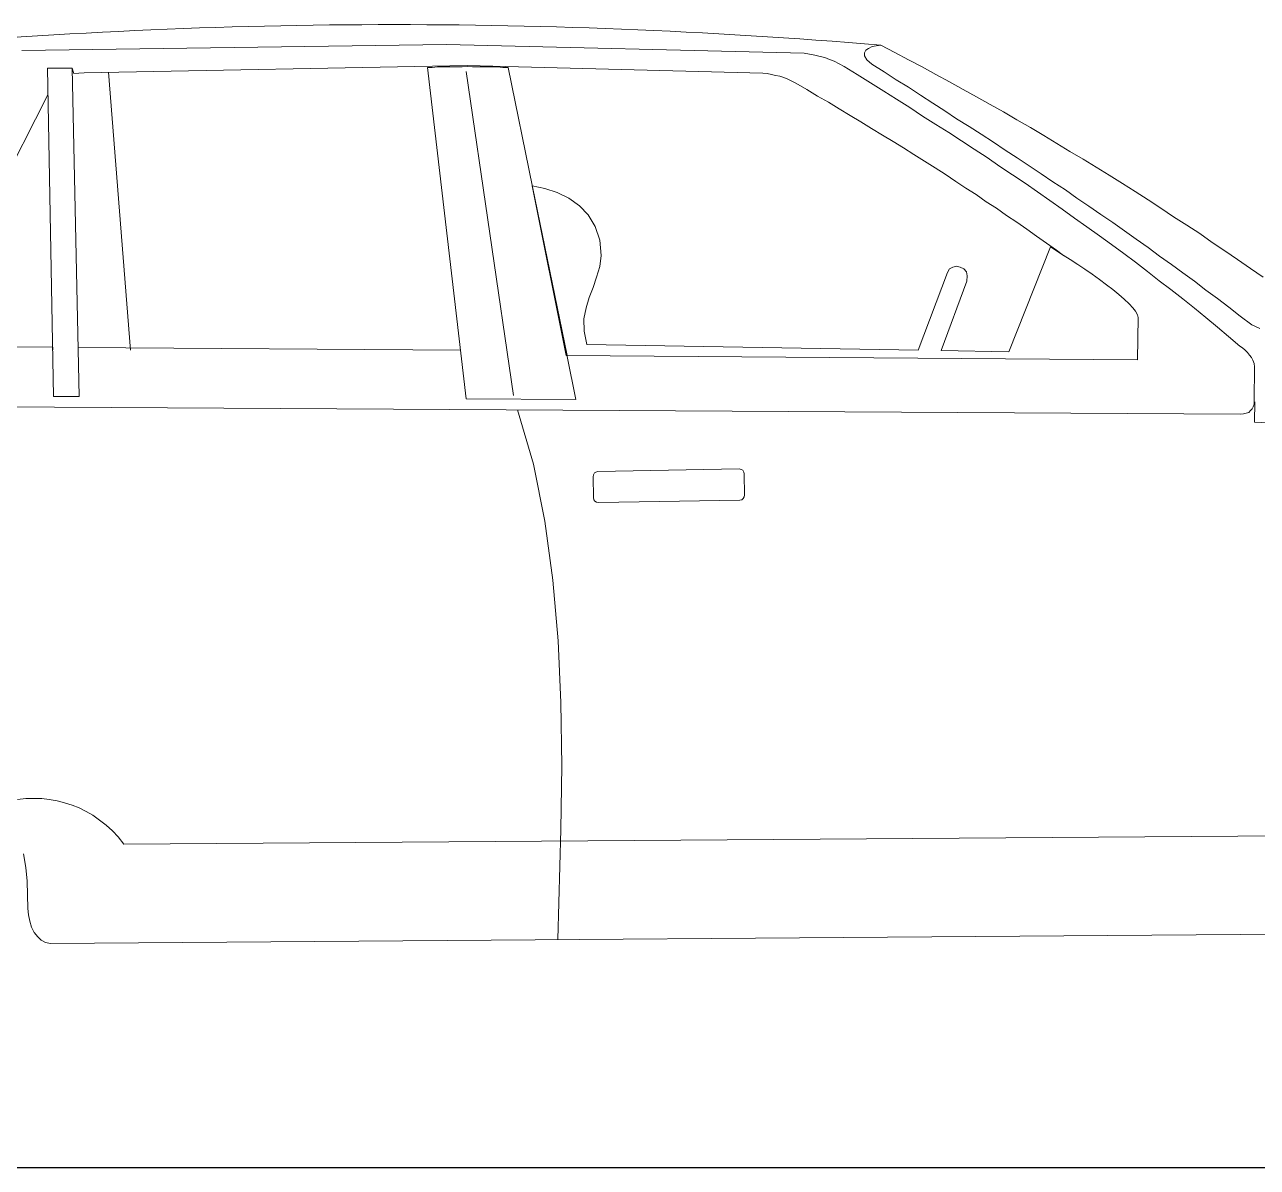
# Model space of a CAD drawing. Header units: metres. Extents: x 29392 to 32022, y 3934 to 33962.
# Drawn here: x 29699.354 to 29701.293, y 4058.189 to 4059.987 of the extents above; entities that cross this region are included whole.
import ezdxf

# ---------------------------------------------------------------- set-up
doc = ezdxf.new("R2010")
doc.units = ezdxf.units.M
doc.layers.add('finiture', color=7, linetype='Continuous', lineweight=20)

msp = doc.modelspace()

# ---------------------------------------------------------------- linework, layer by layer
at = {"transparency": 16777216}
msp.add_line((29696.9638, 4058.1888), (29704.9496, 4058.1888), dxfattribs=at)
at = {"layer": 'finiture', "transparency": 16777216}
for p, q in [((29700.0176, 4059.9554), (29699.3497, 4059.9457)), ((29700.5805, 4059.9415), (29700.0176, 4059.9554)), ((29700.6813, 4059.9491), (29700.6875, 4059.9519)), ((29700.6875, 4059.9519), (29700.6938, 4059.9533)), ((29700.6938, 4059.9533), (29700.7007, 4059.954)), ((29700.7007, 4059.954), (29700.7229, 4059.9429)), ((29700.5888, 4059.9401), (29700.5805, 4059.9415)), ((29700.5971, 4059.9387), (29700.5888, 4059.9401)), ((29700.6055, 4059.9366), (29700.5971, 4059.9387)), ((29700.6131, 4059.9346), (29700.6055, 4059.9366)), ((29700.6201, 4059.9318), (29700.6131, 4059.9346)), ((29700.6277, 4059.929), (29700.6201, 4059.9318)), ((29700.675, 4059.9422), (29700.6771, 4059.9464)), ((29700.675, 4059.9373), (29700.675, 4059.9422)), ((29700.6791, 4059.9311), (29700.675, 4059.9373)), ((29700.6771, 4059.9464), (29700.6813, 4059.9491)), ((29700.7229, 4059.9429), (29700.7445, 4059.9311)), ((29699.4289, 4059.9179), (29699.39, 4059.9179)), ((29699.39, 4059.9179), (29699.3997, 4059.4015)), ((29699.44, 4059.4015), (29699.4289, 4059.9179)), ((29699.4289, 4059.9179), (29699.4317, 4059.9095)), ((29699.4477, 4059.9109), (29700.0502, 4059.922)), ((29699.9877, 4059.9193), (29700.0488, 4059.398)), ((29699.9953, 4059.9193), (29699.9877, 4059.9193)), ((29700.0037, 4059.92), (29699.9953, 4059.9193)), ((29700.0113, 4059.92), (29700.0037, 4059.92)), ((29700.019, 4059.92), (29700.0113, 4059.92)), ((29700.0273, 4059.92), (29700.019, 4059.92)), ((29700.0349, 4059.92), (29700.0273, 4059.92)), ((29700.0426, 4059.92), (29700.0349, 4059.92)), ((29700.0502, 4059.9206), (29700.0426, 4059.92)), ((29700.0488, 4059.913), (29700.1232, 4059.4029)), ((29700.0502, 4059.922), (29700.5152, 4059.9102)), ((29700.0586, 4059.92), (29700.0502, 4059.9206)), ((29700.0662, 4059.92), (29700.0586, 4059.92)), ((29700.0739, 4059.92), (29700.0662, 4059.92)), ((29700.0822, 4059.92), (29700.0739, 4059.92)), ((29700.0905, 4059.92), (29700.0822, 4059.92)), ((29700.0982, 4059.92), (29700.0905, 4059.92)), ((29700.1065, 4059.9193), (29700.0982, 4059.92)), ((29700.1149, 4059.9193), (29700.1065, 4059.9193)), ((29700.1531, 4059.7316), (29700.1149, 4059.9193)), ((29700.6354, 4059.9248), (29700.6277, 4059.929)), ((29700.643, 4059.9206), (29700.6354, 4059.9248)), ((29700.6639, 4059.9081), (29700.643, 4059.9206)), ((29700.6868, 4059.9241), (29700.6791, 4059.9311)), ((29700.7063, 4059.9123), (29700.6868, 4059.9241)), ((29700.725, 4059.8998), (29700.7063, 4059.9123)), ((29700.7445, 4059.9311), (29700.766, 4059.92)), ((29700.766, 4059.92), (29700.7876, 4059.9081)), ((29699.4317, 4059.9095), (29699.4394, 4059.9102)), ((29699.4394, 4059.9102), (29699.4477, 4059.9109)), ((29699.4859, 4059.9116), (29699.5207, 4059.4745)), ((29700.5152, 4059.9102), (29700.5221, 4059.9095)), ((29700.5221, 4059.9095), (29700.529, 4059.9081)), ((29700.529, 4059.9081), (29700.5353, 4059.9067)), ((29700.5353, 4059.9067), (29700.5423, 4059.9054)), ((29700.5423, 4059.9054), (29700.5485, 4059.9033)), ((29700.5485, 4059.9033), (29700.5548, 4059.9005)), ((29700.5548, 4059.9005), (29700.561, 4059.8977)), ((29700.561, 4059.8977), (29700.5673, 4059.8942)), ((29700.5673, 4059.8942), (29700.5847, 4059.8845)), ((29700.6847, 4059.8949), (29700.6639, 4059.9081)), ((29700.7056, 4059.8817), (29700.6847, 4059.8949)), ((29700.7445, 4059.888), (29700.725, 4059.8998)), ((29700.7876, 4059.9081), (29700.8091, 4059.8963)), ((29700.8091, 4059.8963), (29700.8307, 4059.8845)), ((29699.3907, 4059.8762), (29699.2211, 4059.5426)), ((29700.5847, 4059.8845), (29700.6013, 4059.8741)), ((29700.6013, 4059.8741), (29700.6187, 4059.8644)), ((29700.7257, 4059.8692), (29700.7056, 4059.8817)), ((29700.7632, 4059.8755), (29700.7445, 4059.888)), ((29700.7827, 4059.863), (29700.7632, 4059.8755)), ((29700.8307, 4059.8845), (29700.8515, 4059.8727)), ((29700.6187, 4059.8644), (29700.6354, 4059.8539)), ((29700.7466, 4059.856), (29700.7257, 4059.8692)), ((29700.7667, 4059.8428), (29700.7466, 4059.856)), ((29700.8015, 4059.8511), (29700.7827, 4059.863)), ((29700.8515, 4059.8727), (29700.8731, 4059.8609)), ((29700.8731, 4059.8609), (29700.8939, 4059.8491)), ((29700.6354, 4059.8539), (29700.6528, 4059.8435)), ((29700.6528, 4059.8435), (29700.6694, 4059.8338)), ((29700.7876, 4059.8296), (29700.7667, 4059.8428)), ((29700.8202, 4059.8386), (29700.8015, 4059.8511)), ((29700.8397, 4059.8261), (29700.8202, 4059.8386)), ((29700.8939, 4059.8491), (29700.9147, 4059.8366)), ((29700.9147, 4059.8366), (29700.9363, 4059.8248)), ((29700.6694, 4059.8338), (29700.6861, 4059.8234)), ((29700.6861, 4059.8234), (29700.7035, 4059.8129)), ((29700.8077, 4059.8171), (29700.7876, 4059.8296)), ((29700.8279, 4059.8039), (29700.8077, 4059.8171)), ((29700.8585, 4059.8143), (29700.8397, 4059.8261)), ((29700.9363, 4059.8248), (29700.9571, 4059.8122)), ((29700.7035, 4059.8129), (29700.7201, 4059.8025)), ((29700.7201, 4059.8025), (29700.7368, 4059.7928)), ((29700.848, 4059.7907), (29700.8279, 4059.8039)), ((29700.8779, 4059.8018), (29700.8585, 4059.8143)), ((29700.8967, 4059.7893), (29700.8779, 4059.8018)), ((29700.9571, 4059.8122), (29700.978, 4059.7997)), ((29700.978, 4059.7997), (29700.9981, 4059.7872)), ((29700.7368, 4059.7928), (29700.7528, 4059.7824)), ((29700.7528, 4059.7824), (29700.7695, 4059.7719)), ((29700.8682, 4059.7775), (29700.848, 4059.7907)), ((29700.8883, 4059.7636), (29700.8682, 4059.7775)), ((29700.9155, 4059.7768), (29700.8967, 4059.7893)), ((29700.9342, 4059.7643), (29700.9155, 4059.7768)), ((29700.9981, 4059.7872), (29701.019, 4059.7747)), ((29700.7695, 4059.7719), (29700.7862, 4059.7615)), ((29700.7862, 4059.7615), (29700.8022, 4059.7511)), ((29700.9078, 4059.7504), (29700.8883, 4059.7636)), ((29700.953, 4059.7518), (29700.9342, 4059.7643)), ((29701.019, 4059.7747), (29701.0398, 4059.7622)), ((29701.0398, 4059.7622), (29701.06, 4059.7497)), ((29700.8022, 4059.7511), (29700.8189, 4059.74)), ((29700.8189, 4059.74), (29700.8348, 4059.7295)), ((29700.928, 4059.7372), (29700.9078, 4059.7504)), ((29700.9717, 4059.7393), (29700.953, 4059.7518)), ((29700.9912, 4059.7268), (29700.9717, 4059.7393)), ((29701.06, 4059.7497), (29701.0808, 4059.7365)), ((29700.1524, 4059.733), (29700.1725, 4059.7288)), ((29700.2059, 4059.4661), (29700.1524, 4059.733)), ((29700.2073, 4059.4661), (29700.1531, 4059.7316)), ((29700.1725, 4059.7288), (29700.192, 4059.7226)), ((29700.192, 4059.7226), (29700.2101, 4059.7135)), ((29700.8348, 4059.7295), (29700.8508, 4059.7191)), ((29700.8508, 4059.7191), (29700.8668, 4059.708)), ((29700.9474, 4059.7233), (29700.928, 4059.7372)), ((29700.9669, 4059.7101), (29700.9474, 4059.7233)), ((29701.0093, 4059.7135), (29700.9912, 4059.7268)), ((29701.0808, 4059.7365), (29701.101, 4059.724)), ((29701.101, 4059.724), (29701.1212, 4059.7108)), ((29700.2101, 4059.7135), (29700.2267, 4059.7017)), ((29700.2267, 4059.7017), (29700.2407, 4059.6872)), ((29700.8668, 4059.708), (29700.8828, 4059.6976)), ((29700.9863, 4059.6962), (29700.9669, 4059.7101)), ((29701.028, 4059.701), (29701.0093, 4059.7135)), ((29701.0468, 4059.6878), (29701.028, 4059.701)), ((29701.1212, 4059.7108), (29701.1413, 4059.6976)), ((29700.2407, 4059.6872), (29700.2518, 4059.6691)), ((29700.8828, 4059.6976), (29700.8988, 4059.6864)), ((29700.8988, 4059.6864), (29700.9147, 4059.676)), ((29701.0058, 4059.6823), (29700.9863, 4059.6962)), ((29701.0252, 4059.6684), (29701.0058, 4059.6823)), ((29701.0656, 4059.6753), (29701.0468, 4059.6878)), ((29701.1413, 4059.6976), (29701.1615, 4059.6844)), ((29701.1615, 4059.6844), (29701.1823, 4059.6712)), ((29700.2518, 4059.6691), (29700.2587, 4059.6475)), ((29700.9147, 4059.676), (29700.9307, 4059.6649)), ((29700.9307, 4059.6649), (29700.946, 4059.6538)), ((29701.0447, 4059.6545), (29701.0252, 4059.6684)), ((29701.0843, 4059.6621), (29701.0656, 4059.6753)), ((29701.1024, 4059.6489), (29701.0843, 4059.6621)), ((29701.1823, 4059.6712), (29701.2025, 4059.6579)), ((29700.2587, 4059.6475), (29700.2608, 4059.6232)), ((29700.946, 4059.6538), (29700.9613, 4059.6427)), ((29700.9613, 4059.6427), (29700.9773, 4059.6315)), ((29701.0635, 4059.6406), (29701.0447, 4059.6545)), ((29701.1212, 4059.6357), (29701.1024, 4059.6489)), ((29701.2025, 4059.6579), (29701.2219, 4059.644)), ((29701.2219, 4059.644), (29701.2421, 4059.6308)), ((29700.2608, 4059.6232), (29700.2587, 4059.6058)), ((29700.9022, 4059.4717), (29700.9676, 4059.6371)), ((29700.9676, 4059.6371), (29700.9773, 4059.6308)), ((29700.9773, 4059.6315), (29700.9884, 4059.6232)), ((29700.9773, 4059.6308), (29700.9877, 4059.6239)), ((29700.9877, 4059.6239), (29700.9988, 4059.6169)), ((29700.9884, 4059.6232), (29700.9884, 4059.6232)), ((29701.0829, 4059.6267), (29701.0635, 4059.6406)), ((29701.1017, 4059.6128), (29701.0829, 4059.6267)), ((29701.1392, 4059.6225), (29701.1212, 4059.6357)), ((29701.158, 4059.6093), (29701.1392, 4059.6225)), ((29701.2421, 4059.6308), (29701.2622, 4059.6169)), ((29700.2587, 4059.6058), (29700.2538, 4059.5892)), ((29700.8056, 4059.5968), (29700.8091, 4059.6024)), ((29700.8091, 4059.6024), (29700.814, 4059.6051)), ((29700.814, 4059.6051), (29700.8202, 4059.6065)), ((29700.8202, 4059.6065), (29700.8258, 4059.6051)), ((29700.8258, 4059.6051), (29700.8314, 4059.6024)), ((29700.8314, 4059.6024), (29700.8355, 4059.5975)), ((29700.9988, 4059.6169), (29701.0107, 4059.6093)), ((29701.0107, 4059.6093), (29701.0218, 4059.6017)), ((29701.1205, 4059.5982), (29701.1017, 4059.6128)), ((29701.176, 4059.5961), (29701.158, 4059.6093)), ((29701.2622, 4059.6169), (29701.2824, 4059.603)), ((29701.2824, 4059.603), (29701.3025, 4059.5892)), ((29700.2538, 4059.5892), (29700.2483, 4059.5732)), ((29700.7598, 4059.4745), (29700.8056, 4059.5968)), ((29700.8362, 4059.5829), (29700.7959, 4059.4738)), ((29700.8355, 4059.5975), (29700.8369, 4059.5912)), ((29700.8369, 4059.5912), (29700.8362, 4059.5829)), ((29701.0218, 4059.6017), (29701.0336, 4059.594)), ((29701.0336, 4059.594), (29701.0447, 4059.5857)), ((29701.0447, 4059.5857), (29701.0558, 4059.5773)), ((29701.1385, 4059.5836), (29701.1205, 4059.5982)), ((29701.1573, 4059.5697), (29701.1385, 4059.5836)), ((29701.1941, 4059.5829), (29701.176, 4059.5961)), ((29701.2122, 4059.569), (29701.1941, 4059.5829)), ((29700.2483, 4059.5732), (29700.242, 4059.5572)), ((29701.0558, 4059.5773), (29701.0656, 4059.5697)), ((29701.0656, 4059.5697), (29701.0753, 4059.5621)), ((29701.176, 4059.5551), (29701.1573, 4059.5697)), ((29701.2303, 4059.5558), (29701.2122, 4059.569)), ((29700.242, 4059.5572), (29700.2372, 4059.5412)), ((29701.0753, 4059.5621), (29701.0836, 4059.5544)), ((29701.0836, 4059.5544), (29701.0913, 4059.5474)), ((29701.0913, 4059.5474), (29701.0975, 4059.5412)), ((29701.1941, 4059.5405), (29701.176, 4059.5551)), ((29701.2483, 4059.5419), (29701.2303, 4059.5558)), ((29700.2372, 4059.5412), (29700.2337, 4059.5238)), ((29701.0975, 4059.5412), (29701.1017, 4059.5356)), ((29701.1017, 4059.5356), (29701.1045, 4059.5301)), ((29701.1045, 4059.5301), (29701.1059, 4059.5259)), ((29701.1059, 4059.5259), (29701.1045, 4059.4592)), ((29701.2122, 4059.5259), (29701.1941, 4059.5405)), ((29701.2303, 4059.5106), (29701.2122, 4059.5259)), ((29701.2664, 4059.528), (29701.2483, 4059.5419)), ((29701.2845, 4059.5141), (29701.2664, 4059.528)), ((29700.2337, 4059.5238), (29700.2344, 4059.5044)), ((29701.2476, 4059.496), (29701.2303, 4059.5106)), ((29701.297, 4059.5085), (29701.2845, 4059.5141)), ((29700.2344, 4059.5044), (29700.2386, 4059.4835)), ((29701.2657, 4059.4807), (29701.2476, 4059.496)), ((29699.2559, 4059.48), (29699.3984, 4059.4793)), ((29699.3984, 4059.4793), (29699.3984, 4059.4752)), ((29699.4386, 4059.4787), (29699.4386, 4059.4661)), ((29700.0398, 4059.4745), (29699.4386, 4059.4787)), ((29700.2386, 4059.4835), (29700.7598, 4059.4745)), ((29700.7959, 4059.4738), (29700.9022, 4059.4717)), ((29701.2699, 4059.4779), (29701.2657, 4059.4807)), ((29701.274, 4059.4745), (29701.2699, 4059.4779)), ((29701.2775, 4059.471), (29701.274, 4059.4745)), ((29701.281, 4059.4668), (29701.2775, 4059.471)), ((29701.2838, 4059.4627), (29701.281, 4059.4668)), ((29701.1045, 4059.4592), (29700.2059, 4059.4661)), ((29700.2073, 4059.4647), (29700.2073, 4059.4661)), ((29700.2212, 4059.3966), (29700.2073, 4059.4647)), ((29701.2859, 4059.4585), (29701.2838, 4059.4627)), ((29701.2879, 4059.4536), (29701.2859, 4059.4585)), ((29701.2886, 4059.4481), (29701.2879, 4059.4536)), ((29701.2879, 4059.3946), (29701.2886, 4059.4481)), ((29699.3997, 4059.4015), (29699.44, 4059.4015)), ((29700.0488, 4059.398), (29700.2212, 4059.3966)), ((29701.2866, 4059.3855), (29701.2879, 4059.3897)), ((29701.2879, 4059.3897), (29701.2879, 4059.3946)), ((29701.2893, 4059.3932), (29701.2886, 4059.3612)), ((29699.0557, 4059.3869), (29701.2664, 4059.3737)), ((29700.1295, 4059.3807), (29700.1545, 4059.2952)), ((29701.2664, 4059.3737), (29701.2713, 4059.3744)), ((29701.2713, 4059.3744), (29701.2754, 4059.3751)), ((29701.2754, 4059.3751), (29701.2796, 4059.3765)), ((29701.2796, 4059.3765), (29701.2824, 4059.3793)), ((29701.2824, 4059.3793), (29701.2852, 4059.3821)), ((29701.2852, 4059.3821), (29701.2866, 4059.3855)), ((29701.2886, 4059.3612), (29701.3359, 4059.3591)), ((29700.1545, 4059.2952), (29700.1725, 4059.2055)), ((29700.2483, 4059.275), (29700.249, 4059.2785)), ((29700.249, 4059.2424), (29700.2483, 4059.275)), ((29700.249, 4059.2785), (29700.2504, 4059.2813)), ((29700.2504, 4059.2813), (29700.2525, 4059.2827)), ((29700.2525, 4059.2827), (29700.256, 4059.2834)), ((29700.256, 4059.2834), (29700.4783, 4059.2875)), ((29700.4783, 4059.2875), (29700.4811, 4059.2869)), ((29700.4811, 4059.2869), (29700.4839, 4059.2855)), ((29700.4839, 4059.2855), (29700.4853, 4059.2827)), ((29700.4853, 4059.2827), (29700.4859, 4059.2799)), ((29700.4859, 4059.2799), (29700.4867, 4059.2465)), ((29700.2497, 4059.2389), (29700.249, 4059.2424)), ((29700.2511, 4059.2368), (29700.2497, 4059.2389)), ((29700.2538, 4059.2354), (29700.2511, 4059.2368)), ((29700.2573, 4059.2347), (29700.2538, 4059.2354)), ((29700.479, 4059.2382), (29700.2573, 4059.2347)), ((29700.4825, 4059.2389), (29700.479, 4059.2382)), ((29700.4845, 4059.241), (29700.4825, 4059.2389)), ((29700.4859, 4059.2437), (29700.4845, 4059.241)), ((29700.4867, 4059.2465), (29700.4859, 4059.2437)), ((29700.1725, 4059.2055), (29700.1851, 4059.1124)), ((29700.1851, 4059.1124), (29700.1934, 4059.0172)), ((29700.1934, 4059.0172), (29700.1976, 4058.9199)), ((29700.1976, 4058.9199), (29700.199, 4058.8205)), ((29700.199, 4058.8205), (29700.1976, 4058.7204)), ((29699.3428, 4058.7677), (29699.356, 4058.7691)), ((29699.356, 4058.7691), (29699.3685, 4058.7691)), ((29699.3685, 4058.7691), (29699.381, 4058.7691)), ((29699.381, 4058.7691), (29699.3928, 4058.7677)), ((29699.3928, 4058.7677), (29699.4053, 4058.7656)), ((29699.4053, 4058.7656), (29699.4171, 4058.7621)), ((29699.4171, 4058.7621), (29699.4289, 4058.7587)), ((29699.4289, 4058.7587), (29699.44, 4058.7545)), ((29699.44, 4058.7545), (29699.4512, 4058.7489)), ((29699.4512, 4058.7489), (29699.4616, 4058.7427)), ((29699.4616, 4058.7427), (29699.472, 4058.735)), ((29699.472, 4058.735), (29699.4824, 4058.7274)), ((29699.4824, 4058.7274), (29699.4922, 4058.7183)), ((29699.4922, 4058.7183), (29699.5012, 4058.7086)), ((29699.5102, 4058.6975), (29701.5513, 4058.7121)), ((29700.1976, 4058.7204), (29700.1928, 4058.5472)), ((29699.5012, 4058.7086), (29699.5102, 4058.6975)), ((29699.356, 4058.6607), (29699.3525, 4058.6822)), ((29699.358, 4058.6391), (29699.356, 4058.6607)), ((29699.3587, 4058.6176), (29699.358, 4058.6391)), ((29699.3594, 4058.5961), (29699.3587, 4058.6176)), ((29699.3601, 4058.5863), (29699.3594, 4058.5961)), ((29699.3622, 4058.5759), (29699.3601, 4058.5863)), ((29699.365, 4058.5669), (29699.3622, 4058.5759)), ((29699.3691, 4058.5585), (29699.365, 4058.5669)), ((29699.3747, 4058.5516), (29699.3691, 4058.5585)), ((29701.493, 4058.5571), (29699.3949, 4058.5412)), ((29699.3803, 4058.546), (29699.3747, 4058.5516)), ((29699.3872, 4058.5425), (29699.3803, 4058.546)), ((29699.3949, 4058.5412), (29699.3872, 4058.5425))]:
    msp.add_line(p, q, dxfattribs=at)
msp.add_arc((29699.9381, 4051.025), 8.9616, 85.11817, 95.56559, dxfattribs=at)

doc.saveas('drawing.dxf')
